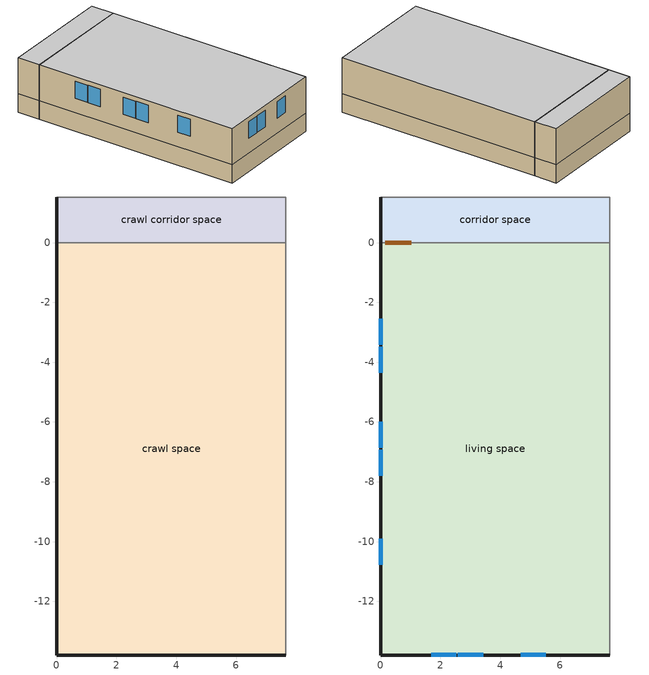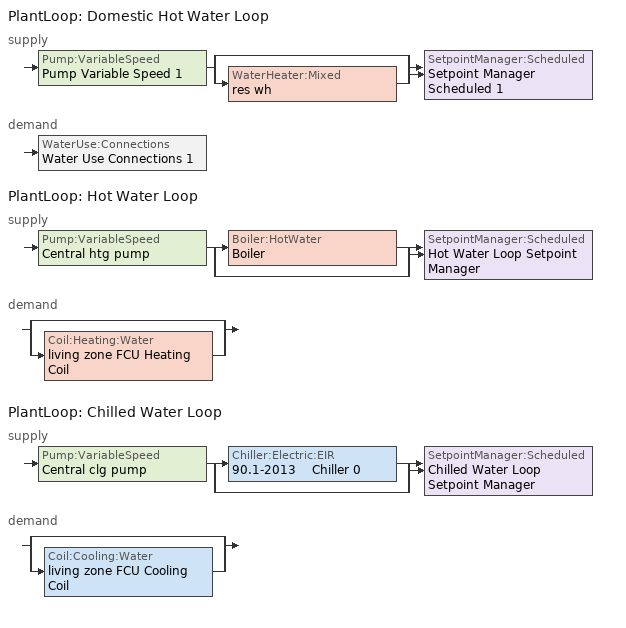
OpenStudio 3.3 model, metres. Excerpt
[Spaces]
crawl corridor space
 floor foundation (FloorFndGrndCS 1): 0,0 0,1.52 7.66,1.52 7.66,0 z-1.22
 wall foundation (WallFndGrndCS 1): 0,1.52 0,0 z-1.22:0
 wall adiabatic (WallFndGrndCS 1): 7.66,0 7.66,1.52 0,1.52 z-1.22:0
 wall to crawl space (WallIntUnfinUninsUnfin): 0,0 7.66,0 z-1.22:0
crawl space
 floor foundation (FloorFndGrndCS): 0,-13.8 0,0 7.66,0 7.66,-13.8 z-1.22
 wall foundation (WallFndGrndCS): 0,0 0,-13.8 7.66,-13.8 z-1.22:0
 wall adiabatic (WallFndGrndCS): 7.66,-13.8 7.66,0 z-1.22:0
living space
 floor to crawl space (FloorCSInsFin Reversed): 0,-13.8 0,0 7.66,0 7.66,-13.8 z0
 wall outside (WallExtInsFin): 0,0 0,-13.8 7.66,-13.8 z0:2.44
 wall adiabatic (WallIntFinUninsFin): 7.66,-13.8 7.66,0 0,0 z0:2.44
 window (WindowConstruction): 1.69,-13.8 2.52,-13.8 / 2.59,-13.8 3.42,-13.8 / 4.69,-13.8 5.53,-13.8 z1.02:2.13; 0,-2.55 0,-3.42 / 0,-3.48 0,-4.35 / 0,-6 0,-6.87 / 0,-6.93 0,-7.8 / 0,-9.91 0,-10.78 z0.97:2.13
 ceiling adiabatic (SurfaceTypeRoofAdiabatic 1): 7.66,-13.8 7.66,0 0,0 0,-13.8 z2.44
corridor space
 floor to crawl corridor space (FloorUnfinUninsUnfin): 0,0 0,1.52 7.66,1.52 7.66,0 z0
 wall outside (WallExtUninsUnfin): 0,1.52 0,0 z0:2.44
 wall adiabatic (WallIntUnfinUninsUnfin): 0,0 7.66,0 7.66,1.52 0,1.52 z0:2.44
 door inside (UninsDoor): 0.15,0 1.02,0 z0:2.13
 ceiling adiabatic (SurfaceTypeRoofAdiabatic 1): 7.66,0 7.66,1.52 0,1.52 0,0 z2.44
shading: 0,-9.91 0,-10.78 / 0,-6.93 0,-7.8 / 0,-6 0,-6.87 / 0,-2.55 0,-3.42 / 0,-3.48 0,-4.35 z0.97:2.13; 1.69,-13.8 2.52,-13.8 / 4.69,-13.8 5.53,-13.8 / 2.59,-13.8 3.42,-13.8 z1.02:2.13
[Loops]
PlantLoop 'Domestic Hot Water Loop'
 supply: Pump:VariableSpeed 'Pump Variable Speed 1' > split
  | bypass
  | WaterHeater:Mixed 'res wh'
  join > SetpointManager:Scheduled 'Setpoint Manager Scheduled 1'
 demand: WaterUse:Connections 'Water Use Connections 1'
PlantLoop 'Hot Water Loop'
 supply: Pump:VariableSpeed 'Central htg pump' > split
  | Boiler:HotWater 'Boiler'
  | bypass
  join > SetpointManager:Scheduled 'Hot Water Loop Setpoint Manager'
 demand: split
  | bypass
  | Coil:Heating:Water 'living zone FCU Heating Coil'
PlantLoop 'Chilled Water Loop'
 supply: Pump:VariableSpeed 'Central clg pump' > split
  | Chiller:Electric:EIR '90.1-2013    Chiller 0'
  | bypass
  join > SetpointManager:Scheduled 'Chilled Water Loop Setpoint Manager'
 demand: split
  | bypass
  | Coil:Cooling:Water 'living zone FCU Cooling Coil'
[Building]
Building 1: North Axis {deg}=180; Standards Number of Stories=3; Standards Number of Above Ground Stories=3; Standards Building Type=multifamily; Standards Number of Living Units=24
[Site]
Denver-Aurora-Buckley AFB: Latitude {deg}=39.72; Longitude {deg}=-104.75; Time Zone {hr}=-7; Elevation {m}=1726; Terrain=Suburbs
[ClimateZones]
Climate Zone Institution Name 1=Building America; Climate Zone Document Year 1=0; Climate Zone Value 1=Hot-Dry; Climate Zone Institution Name 2=ASHRAE; Climate Zone Document Name 2=ANSI/ASHRAE Standard 169; Climate Zone Document Year 2=2006; Climate Zone Institution Name 3=CEC; Climate Zone Document Name 3=California Climate Zone Descriptions; Climate Zone Document Year 3=1995
[Site:WaterMainsTemperature]
Calculation Method=Correlation; Annual Average Outdoor Air Temperature {C}=16.823; Maximum Difference In Monthly Average Outdoor Air Temperatures {deltaC}=7.03978
[Site:GroundTemperature:Deep]
16.823, 16.823, 16.823, 16.823, 16.823, 16.823, 16.823, 16.823, 16.823, 16.823, 16.823, 16.823
[SizingPeriod:DesignDay] Barometric Pressure {Pa}=101073; Wind Direction {deg}=0; Sky Clearness=0; Snow Indicator=No; Day of Month=21; Daylight Saving Time Indicator=No; Humidity Condition Type=Wetbulb; Dry-Bulb Temperature Range Modifier Type=DefaultMultipliers; Solar Model Indicator=ASHRAEClearSky
Name | Maximum Dry-Bulb Temperature {C} | Daily Dry-Bulb Temperature Range {deltaC} | Wind Speed {m/s} | Month | Day Type | Wetbulb or DewPoint at Maximum Dry-Bulb {C}
Ann Htg 99% Condns DB | 7.6 | 0 | 7.1 | 1 | WinterDesignDay | 7.6
Ann Clg 1% Condns DB=>MWB | 27.8 | 6.5 | 3.1 | 7 | SummerDesignDay | 17.9
[Material] Roughness=Rough
Name | Thickness {m} | Conductivity {W/m-K} | Density {kg/m3} | Specific Heat {J/kg-K} | Thermal Absorptance | Solar Absorptance | Visible Absorptance
Drywall 0.5 in. | 0.0127 | 0.160291 | 801 | 837.4 | 0.9 | 0.5 | 0.1
FloorFinStudAndAirFloor | 0.1397 | 0.557395 | 67.691 | 1210.98 | 0.9 | 0.5 | 0.9
Plywood 0.75 in. | 0.01905 | 0.115458 | 512.64 | 1214.23 | 0.82 | 0.3 | 0.3
Wood Floor | 0.015875 | 0.115458 | 544.68 | 1214.23
Floor Covering | 0.0127 | 0.0433444 | 54.468 | 1339.84 | 0.9 | 0.9
Stucco, Light | 0.0254 | 0.649125 | 1281.6 | 879.27 | 0.45 | 0.75 | 0.75
WallSheathing | 0.0127 | 0.115458 | 512.64 | 1214.23 | 0.82 | 0.3 | 0.3
WallStudAndCavity | 0.0889 | 0.343633 | 129.063 | 1212.76 | 0.45 | 0.75 | 0.45
WallStudAndCavity 1 | 0.0889 | 0.399262 | 83.0341 | 1211.67 | 0.45 | 0.75 | 0.45
WallStudAndCavity 2 | 0.0889 | 0.402102 | 83.0341 | 1211.67 | 0.45 | 0.75 | 0.45
WallStudAndCavity 3 | 0.0889 | 0.410576 | 83.0341 | 1211.67 | 0.45 | 0.75 | 0.45
WallStudAndCavity 4 | 0.0889 | 0.397942 | 83.0341 | 1211.67 | 0.82 | 0.3 | 0.3
res furniture material living space | 0.1524 | 0.115458 | 640.8 | 1214.23 | 0.9 | 0.6 | 0.1
Concrete 8.0 in. | 0.2032 | 1.803125 | 2242.8 | 837.4 | 0.9
Concrete 4.0 in. | 0.1016 | 1.803125 | 2242.8 | 837.4 | 0.9
FloorIns | 0.23495 | 2.59817 | 67.691 | 1210.98 | 0.82 | 0.3 | 0.3
FloorFinStudAndAirFloor 1 | 0.1397 | 0.606274 | 67.691 | 1210.98 | 0.82 | 0.3 | 0.3
DoorMaterial | 0.04445 | 0.0612267 | 512.64 | 1214.23 | 0.82 | 0.3 | 0.3
[Construction]
SurfaceTypeRoofAdiabatic 1: Drywall 0.5 in., FloorFinStudAndAirFloor, Plywood 0.75 in., Wood Floor, Floor Covering
WallExtInsFin: Stucco, Light, WallSheathing, WallStudAndCavity, Drywall 0.5 in.
WallExtUninsUnfin: Stucco, Light, WallSheathing, WallStudAndCavity 1
WallIntFinUninsFin: Stucco, Light, WallStudAndCavity 2, Drywall 0.5 in.
WallIntUnfinUninsUnfin: Stucco, Light, WallStudAndCavity 3
WallIntFinUninsFin 1: WallStudAndCavity 4, Drywall 0.5 in.
res furniture construction living space: res furniture material living space
WallFndGrndCS; WallFndGrndCS 1: Concrete 8.0 in.
FloorFndGrndCS; FloorFndGrndCS 1: Concrete 4.0 in.
FloorCSInsFin Reversed: Floor Covering, Wood Floor, Plywood 0.75 in., FloorIns
FloorUnfinUninsUnfin: FloorFinStudAndAirFloor 1, Plywood 0.75 in.
WindowConstruction: WindowMaterial
UninsDoor: DoorMaterial
[WindowMaterial:SimpleGlazingSystem]
WindowMaterial: U-Factor {W/m2-K}=4.31528; Solar Heat Gain Coefficient=0.67
[ThermalZone] Use Ideal Air Loads=No
Name | Thermostat
living zone | living zone temperature setpoint
corridor zone; crawl corridor zone; crawl zone
[Sizing:Zone] Zone Cooling Design Supply Air Temperature Input Method=SupplyAirTemperature; Zone Cooling Design Supply Air Temperature Difference {deltaC}=11.11; Zone Heating Design Supply Air Temperature Input Method=SupplyAirTemperature; Zone Heating Design Supply Air Temperature {C}=40; Zone Heating Design Supply Air Temperature Difference {deltaC}=11.11; Zone Cooling Design Supply Air Humidity Ratio {kg-H2O/kg-air}=0.0085; Zone Heating Design Supply Air Humidity Ratio {kg-H2O/kg-air}=0.008; Cooling Design Air Flow Method=DesignDay; Heating Design Air Flow Method=DesignDay; Account for Dedicated Outdoor Air System=No; Dedicated Outdoor Air System Control Strategy=NeutralSupplyAir; Dedicated Outdoor Air Low Setpoint Temperature for Design {C}=autosize; Dedicated Outdoor Air High Setpoint Temperature for Design {C}=autosize
Name | Zone Cooling Design Supply Air Temperature {C}
living zone | 12.7778
corridor zone; crawl corridor zone; crawl zone | 14
[Zone equipment]
living zone: living zone FCU
[Space]
Name | Space Type | Thermal Zone | Building Unit
living space | Space Type 1 | living zone | unit 1
corridor space | Space Type 2 | corridor zone
crawl corridor space | Space Type 3 | crawl corridor zone
crawl space | Space Type 3 | crawl zone
[SpaceType]
Name | Standards Space Type
Space Type 1 | living
Space Type 2 | corridor
Space Type 3 | crawlspace
[BuildingUnit]
unit 1: Building Unit Type=Residential
[External:File]
schedules.csv: File=schedules.csv
[People:Definition]
res occupants|living space: Number of People Calculation Method=People; Number of People {people}=2; Fraction Radiant=0.319734; Sensible Heat Fraction=0.573; Carbon Dioxide Generation Rate {m3/s-W}=0; Enable ASHRAE 55 Comfort Warnings=No; Mean Radiant Temperature Calculation Type=ZoneAveraged
[People]
res occupants|living space: People Definition=res occupants|living space; Space or SpaceType=living space; Number of People Schedule=occupants; Activity Level Schedule=res occupants activity schedule; Multiplier=1
[InternalMass:Definition] Design Level Calculation Method=SurfaceArea
Name | Construction | Surface Area {m2}
living space Partition | WallIntFinUninsFin 1 | 105.724
res furniture mass living space | res furniture construction living space | 42.2895
[InternalMass] Space or SpaceType=living space; Multiplier=1
Name | Internal Mass Definition
living space Partition | living space Partition
res furniture mass living space | res furniture mass living space
[Foundation:Kiva] Wall Height Above Grade {m}=0.2032; Wall Depth Below Slab {m}=0.2032
Foundation Kiva 1; Foundation Kiva 2
[Foundation:Kiva:Settings]
Soil Conductivity {W/m-K}=1.731; Soil Density {kg/m3}=1842.3; Soil Specific Heat {J/kg-K}=418.7; Ground Solar Absorptivity=0.9; Ground Thermal Absorptivity=0.9; Ground Surface Roughness {m}=0.03; Far-Field Width {m}=40; Deep-Ground Boundary Condition=ZeroFlux; Deep-Ground Depth {m}=40; Minimum Cell Dimension {m}=0.02; Maximum Cell Growth Coefficient=1.5; Simulation Timestep=Hourly
[SurfaceProperty:ExposedFoundationPerimeter] Exposed Perimeter Calculation Method=TotalExposedPerimeter
Name | Total Exposed Perimeter {m}
Surface 19 | 21.4589
Surface 13 | 1.524
[PlantLoop] Glycol Concentration=0; Load Distribution Scheme=Optimal
Name | Maximum Loop Flow Rate {m3/s} | Plant Loop Volume {m3} | Fluid Type | Minimum Loop Temperature {C} | Maximum Loop Temperature {C}
Domestic Hot Water Loop | 0.01 | 0.003
Hot Water Loop |  | Autocalculate | Water | 10
Chilled Water Loop |  | Autocalculate |  | 1 | 40
[Sizing:Plant] Sizing Option=NonCoincident; Zone Timesteps in Averaging Window=1; Coincident Sizing Factor Mode=None
Name | Loop Type | Design Loop Exit Temperature {C} | Loop Design Temperature Difference {deltaC}
Domestic Hot Water Loop | Heating | 51.6667 | 5.55556
Hot Water Loop | Heating | 82.2222 | 11.1111
Chilled Water Loop | Cooling | 6.66667 | 5.61111
[Pump:VariableSpeed] Pump Control Type=Intermittent; Skin Loss Radiative Fraction=0.5; Design Power Sizing Method=PowerPerFlowPerPressure; Design Electric Power per Unit Flow Rate {W/(m3/s)}=348701.1; Design Shaft Power per Unit Flow Rate per Unit Head {W-s/m3-Pa}=1.28205; Design Minimum Flow Rate Fraction=0
Name | Rated Flow Rate {m3/s} | Rated Pump Head {Pa} | Rated Power Consumption {W} | Motor Efficiency | Fraction of Motor Inefficiencies to Fluid Stream | Coefficient 1 of the Part Load Performance Curve | Coefficient 2 of the Part Load Performance Curve | Coefficient 3 of the Part Load Performance Curve | Coefficient 4 of the Part Load Performance Curve
Pump Variable Speed 1 | 0.01 | 1 | 0 | 1 | 0 | 0 | 1 | 0 | 0
Central htg pump |  | 179344 |  | 0.9
Central clg pump |  | 179344 |  | 0.9 | 0 | 0 | 1 | 0 | 0
[SetpointManager:Scheduled] Control Variable=Temperature
Name | Schedule
Setpoint Manager Scheduled 1 | dhw temp
Hot Water Loop Setpoint Manager | Hot Water Loop Temp - 180F
Chilled Water Loop Setpoint Manager | Chilled Water Loop Temp - 44F
[WaterHeater:Mixed]
res wh: Tank Volume {m3}=0.143846; Setpoint Temperature Schedule=WH Setpoint Temp; Deadband Temperature Difference {deltaC}=2; Maximum Temperature Limit {C}=99; Heater Control Type=Cycle; Heater Maximum Capacity {W}=9964.42; Heater Minimum Capacity {W}=0; Heater Fuel Type=NaturalGas; Heater Thermal Efficiency=0.78894; Off Cycle Parasitic Fuel Consumption Rate {W}=1; Off Cycle Parasitic Fuel Type=Electricity; Off Cycle Parasitic Heat Fraction to Tank=0; On Cycle Parasitic Fuel Consumption Rate {W}=165; On Cycle Parasitic Fuel Type=Electricity; On Cycle Parasitic Heat Fraction to Tank=0; Ambient Temperature Indicator=ThermalZone; Ambient Temperature Thermal Zone=living zone; Off Cycle Loss Coefficient to Ambient Temperature {W/K}=2.3753; Off Cycle Loss Fraction to Thermal Zone=0.91; On Cycle Loss Coefficient to Ambient Temperature {W/K}=2.3753; On Cycle Loss Fraction to Thermal Zone=1; Use Side Effectiveness=1; Source Side Effectiveness=1; Use Side Design Flow Rate {m3/s}=autosize; Source Side Design Flow Rate {m3/s}=autosize; Indirect Water Heating Recovery Time {hr}=1.5; Source Side Flow Control Mode=IndirectHeatPrimarySetpoint
[WaterHeater:Sizing]
res wh: Design Mode=PeakDraw; Time Storage Can Meet Peak Draw {hr}=0.538503; Time for Tank Recovery {hr}=0; Nominal Tank Volume for Autosizing Plant Connections {m3}=1
[WaterUse:Connections]
Water Use Connections 1: Drain Water Heat Exchanger Type=None; Drain Water Heat Exchanger Destination=Plant; Water Use Equipment Name 1=res shower; Water Use Equipment Name 2=res sink; Water Use Equipment Name 3=res bath; Water Use Equipment Name 4=res shower dist; Water Use Equipment Name 5=res sink dist; Water Use Equipment Name 6=res bath dist; Water Use Equipment Name 7=res cw
[WaterUse:Equipment:Definition]
Name | Peak Flow Rate {m3/s} | Target Temperature Schedule
res shower | 6.93869e-05 | fixtures temperature schedule
res sink | 4.12467e-05 | fixtures temperature schedule
res bath | 0.000166706 | fixtures temperature schedule
res shower dist; res sink dist; res bath dist | 0 | fixtures temperature schedule
res cw | 2.64937e-05 | res cw temperature schedule
[WaterUse:Equipment] Space=living space
Name | Water Use Equipment Definition | Flow Rate Fraction Schedule
res shower | res shower | showers
res sink | res sink | sinks
res bath | res bath | baths
res shower dist | res shower dist | showers
res sink dist | res sink dist | sinks
res bath dist | res bath dist | baths
res cw | res cw | clothes_washer
[OtherEquipment:Definition] Design Level Calculation Method=EquipmentLevel
Name | Design Level {W} | Fraction Latent | Fraction Radiant | Fraction Lost
res shower | 1995.15 | 0.487079 | 0 | 0
res sink | 414.081 | 0.311852 | 0 | 0
res bath | 2458.02 | 0 | 0 | 0
res hot water distribution | 1958.81 | 0 | 0 | 0
res cd gas | 4150.95 | 0.05 | 0.06 | 0.85
res range gas | 1889.88 | 0.2 | 0.18 | 0.5
[OtherEquipment] Space or SpaceType=living space
Name | Other Equipment Definition | Schedule | Fuel Type
res shower | res shower | showers
res sink | res sink | sinks
res bath | res bath | baths
res hot water distribution | res hot water distribution | showers
res cd gas | res cd gas | clothes_dryer | NaturalGas
res range gas | res range gas | cooking_range | NaturalGas
[EnergyManagementSystem:Sensor]
Name | Output Variable or Output Meter Index Key | Output Variable or Output Meter
res_shower_vol | res shower | Water Use Equipment Hot Water Volume
res_shower_tout | res wh | Water Heater Use Side Outlet Temperature
res_shower_mixsp | fixtures temperature schedule | Schedule Value
Central_htg_pump_s | Central htg pump | Pump Electricity Energy
Central_clg_pump_s | Central clg pump | Pump Electricity Energy
res_nv_pb_s |  | Site Outdoor Air Barometric Pressure
res_af_vw_s |  | Site Wind Speed
res_nv_wt_s |  | Site Outdoor Air Humidity Ratio
res_af_1_tin_s | living zone | Zone Mean Air Temperature
res_af_1_tt_s | living zone | Zone Outdoor Air Drybulb Temperature
res_nv_1_nva_s | res nv_1 avail schedule | Schedule Value
res_nv_1_sp_s | res nv_1 temp schedule | Schedule Value
res_infil_1_range_sch_s | res mv_1 range exhaust schedule | Schedule Value
res_infil_1_bath_sch_s | res mv_1 bath exhaust schedule | Schedule Value
res_infil_1_dryer_sch_s | clothes_dryer_exhaust | Schedule Value
res_infil_1_wh_sch_s | Always On Discrete | Schedule Value
[EnergyManagementSystem:Program]
res_shower_sag: If res_shower_vol > 0; Set ShowerTime=SystemTimeStep; Else; Set ShowerTime=0; EndIf; If (res_shower_vol > 0) && (res_shower_mixsp > res_shower_tout); Set ShowerSag=SystemTimeStep; Set ShowerE=res_shower_vol*4141170*(res_shower_mixsp-res_shower_tout); Else; Set ShowerSag=0; Set ShowerE=0; EndIf
Central_pumps_htg_program: Set central_pumps_h = Central_htg_pump_s
Central_pumps_clg_program: Set central_pumps_c = Central_clg_pump_s
res_nv_1_program: Set Tdiff = res_af_1_tin_s-res_af_1_tt_s; Set dT = (@Abs Tdiff); Set pt = (@RhFnTdbWPb res_af_1_tt_s res_nv_wt_s res_nv_pb_s); Set NVA = 3108.1306577666833; Set Cs = 8.963020389461627e-05; Set Cw = 6.158219665777789e-05; Set MNV = 1.432203174297596; Set MHR = 0.0115; Set MRH = 0.7; Set temp1 = (res_nv_1_nva_s*NVA); Set SGNV = temp1*((((Cs*dT)+(Cw*(res_af_vw_s^2)))^0.5)/1000); If (res_nv_wt_s<MHR) && (pt<MRH) && (res_af_1_tin_s>res_nv_1_sp_s); Set temp2 = (res_af_1_tin_s-res_nv_1_sp_s); Set NVadj1 = temp2/(res_af_1_tin_s-res_af_1_tt_s); Set NVadj2 = (@Min NVadj1 1); Set NVadj3 = (@Max NVadj2 0); Set NVadj = SGNV*NVadj3; Set res_nv_1_flow_act = (@Min NVadj MNV); Else; Set res_nv_1_flow_act = 0; EndIf
res_infil_1_program: Set p_m = 0.14; Set p_s = 0.22; Set s_m = 270; Set s_s = 370; Set z_m = 9.99744; Set z_s = 2.4384; Set f_t = (((s_m/z_m)^p_m)*((z_s/s_s)^p_s)); Set Tdiff = res_af_1_tin_s-res_af_1_tt_s; Set dT = @Abs Tdiff; Set c = 0.1239; Set Cs = 0.091; Set Cw = 0.1265; Set n = 0.65; Set sft = (f_t*0.7000000000000001); Set temp1 = ((c*Cw)*((sft*res_af_vw_s)^(2*n)))^2; Set Qn = (((c*Cs*(dT^n))^2)+temp1)^0.5; Set Tdiff = res_af_1_tin_s-res_af_1_tt_s; Set QWHV = res_infil_1_wh_sch_s*0.0; Set Qrange = res_infil_1_range_sch_s*0.0472; Set Qdryer = res_infil_1_dryer_sch_s*0.0472; Set Qbath = res_infil_1_bath_sch_s*0.0472; Set QductsOut = 0; Set QductsIn = 0; Set Qout = Qrange+Qbath+Qdryer+QductsOut; Set Qin = QWHV+QductsIn; Set faneff_wh = 1; Set res_infil_1_house_fan_act = (QWHV*300)/faneff_wh*0; Set faneff_sp = 0.4719474432000001; Set res_infil_1_range_fan_act = (Qrange*300)/faneff_sp; Set res_infil_1_bath_fan_act = (Qbath*300)/faneff_sp; Set Qfan = (@Max Qout Qin); If Qfan > 0; Set Qavg = ((Qout + Qin) / 2.0); If ((@Abs (Qout - Qavg)) / Qavg) <= 0.1; Set phi = 1; Else; Set phi = (Qn / (Qn + Qfan)); EndIf; Set Qinf_adj = phi * Qn; Else; Set Qinf_adj = Qn; EndIf; Set res_infil_1_flow_act = Qfan + Qinf_adj
[EnergyManagementSystem:ProgramCallingManager]
res shower sag: EndOfSystemTimestepAfterHVACReporting; res_shower_sag
Central pump htg program calling manager: EndOfSystemTimestepBeforeHVACReporting; Central_pumps_htg_program
Central pump clg program calling manager: EndOfSystemTimestepBeforeHVACReporting; Central_pumps_clg_program
res af_1 program calling manager: BeginTimestepBeforePredictor; res_infil_1_program; res_nv_1_program
[EnergyManagementSystem:OutputVariable] Type of Data in Variable=Summed; Update Frequency=SystemTimestep
Name | EMS Variable | EMS Program or Subroutine | Units
Unmet Shower Energy|unit 1 | ShowerE | res_shower_sag | J
Unmet Shower Time|unit 1 | ShowerSag | res_shower_sag | hr
Shower Draw Time|unit 1 | ShowerTime | res_shower_sag | hr
Central htg pump:Pumps:Electricity | central_pumps_h | Central_pumps_htg_program | J
Central clg pump:Pumps:Electricity | central_pumps_c | Central_pumps_clg_program | J
[Boiler:HotWater]
Boiler: Fuel Type=NaturalGas; Nominal Thermal Efficiency=0.78; Efficiency Curve Temperature Evaluation Variable=LeavingBoiler; Minimum Part Load Ratio=0; Maximum Part Load Ratio=1.2; Optimum Part Load Ratio=1; Water Outlet Upper Temperature Limit {C}=95; Boiler Flow Mode=LeavingSetpointModulated; Parasitic Electric Load {W}=0; Sizing Factor=1
[Chiller:Electric:EIR]
90.1-2013    Chiller 0: Reference Capacity {W}=Autosize; Reference COP {W/W}=5.5; Reference Leaving Chilled Water Temperature {C}=6.66667; Reference Entering Condenser Fluid Temperature {C}=35; Reference Chilled Water Flow Rate {m3/s}=Autosize; Cooling Capacity Function of Temperature Curve=Curve Biquadratic 1; Electric Input to Cooling Output Ratio Function of Temperature Curve=Curve Biquadratic 2; Electric Input to Cooling Output Ratio Function of Part Load Ratio Curve=Curve Quadratic 1; Minimum Part Load Ratio=0.15; Maximum Part Load Ratio=1; Optimum Part Load Ratio=1; Minimum Unloading Ratio=0.25; Condenser Type=AirCooled; Leaving Chilled Water Lower Temperature Limit {C}=2.22222; Chiller Flow Mode=ConstantFlow; Design Heat Recovery Water Flow Rate {m3/s}=Autosize; Sizing Factor=1; Basin Heater Capacity {W/K}=0; Basin Heater Setpoint Temperature {C}=10; Condenser Heat Recovery Relative Capacity Fraction=1
[Coil:Cooling:Water]
living zone FCU Cooling Coil: Availability Schedule=Always On Discrete; Design Inlet Water Temperature {C}=Autosize; Heat Exchanger Configuration=CrossFlow
[Controller:WaterCoil] Minimum Actuated Flow {m3/s}=0
Name | Water Coil | Action | Controller Convergence Tolerance {deltaC}
living zone FCU Cooling Coil Controller | living zone FCU Cooling Coil | Reverse
living zone FCU Heating Coil Controller | living zone FCU Heating Coil | Normal | 0.1
[Coil:Heating:Water]
living zone FCU Heating Coil: Availability Schedule=Always On Discrete; Rated Inlet Water Temperature {C}=82.2222; Rated Inlet Air Temperature {C}=16.6; Rated Outlet Water Temperature {C}=71.1111; Rated Outlet Air Temperature {C}=40
[Fan:OnOff]
living zone Fan Coil fan: Availability Schedule=Always On Discrete; Fan Total Efficiency=0.16; Pressure Rise {Pa}=270.899; Maximum Flow Rate {m3/s}=autosize; Motor Efficiency=0.29; Motor In Airstream Fraction=1; Fan Power Ratio Function of Speed Ratio Curve=Fan On Off Power Curve; Fan Efficiency Ratio Function of Speed Ratio Curve=Fan On Off Efficiency Curve
[ZoneHVAC:FourPipeFanCoil]
living zone FCU: Availability Schedule=Always On Discrete; Capacity Control Method=CyclingFan; Maximum Supply Air Flow Rate {m3/s}=autosize; Maximum Outdoor Air Flow Rate {m3/s}=0; Supply Air Fan=living zone Fan Coil fan; Cooling Coil=living zone FCU Cooling Coil; Maximum Cold Water Flow Rate {m3/s}=autosize; Heating Coil=living zone FCU Heating Coil; Maximum Hot Water Flow Rate {m3/s}=autosize; Minimum Supply Air Temperature in Cooling Mode {C}=autosize; Maximum Supply Air Temperature in Heating Mode {C}=autosize
[ThermostatSetpoint:DualSetpoint]
living zone temperature setpoint: Heating Setpoint Temperature Schedule=res heating setpoint; Cooling Setpoint Temperature Schedule=res cooling setpoint
[ElectricEquipment:Definition] Design Level Calculation Method=EquipmentLevel
Name | Design Level {W} | Fraction Latent | Fraction Radiant | Fraction Lost
res ceil fan | 21.3575 | 0 | 0.558 | 0
res cw | 351.026 | 0 | 0.48 | 0.2
res cd electric | 312.437 | 0 | 0.6 | 0
res range electric | 181.674 | 0.3 | 0.24 | 0.3
res misc plug loads|living space | 643.534 | 0.021 | 0.558 | 0.049
res infil_1 house fan; res infil_1 range fan; res infil_1 bath fan | 0 | 0 | 0 | 1
[ElectricEquipment] Space or SpaceType=living space
Name | Electric Equipment Definition | Schedule
res ceil fan | res ceil fan | ceiling_fan
res cw | res cw | clothes_washer_power
res cd electric | res cd electric | clothes_dryer
res range electric | res range electric | cooking_range
res misc plug loads|living space | res misc plug loads|living space | plug_loads
res infil_1 house fan | res infil_1 house fan | Always On Discrete
res infil_1 range fan | res infil_1 range fan | Always On Discrete
res infil_1 bath fan | res infil_1 bath fan | Always On Discrete
[Lights:Definition]
res lighting interior living space: Design Level Calculation Method=LightingLevel; Lighting Level {W}=222.281; Fraction Radiant=0.6; Fraction Visible=0.2; Return Air Fraction=0
[Lights]
res lighting interior living space: Lights Definition=res lighting interior living space; Space or SpaceType=living space; Schedule=lighting_interior; Fraction Replaceable=1
[Exterior:Lights:Definition]
res lighting exterior: Design Level {W}=9.59114
[Exterior:Lights]
res lighting exterior: Exterior Lights Definition=res lighting exterior; Schedule=lighting_exterior
[SpaceInfiltration:DesignFlowRate] Schedule=Always On Discrete
Name | Space or SpaceType | Design Flow Rate Calculation Method | Air Changes per Hour {1/hr} | Constant Term Coefficient | Temperature Term Coefficient | Velocity Term Coefficient | Velocity Squared Term Coefficient | Design Flow Rate {m3/s}
res infil|crawl space | crawl space | AirChanges/Hour | 2 | 1 | 0 | 0 | 0
res infil|crawl corridor space | crawl corridor space | AirChanges/Hour | 2 | 1 | 0 | 0 | 0
res nv_1 flow; res infil_1 flow | living space | Flow/Space |  |  |  |  |  | 0
[EnergyManagementSystem:Actuator]
Name | Actuated Component | Actuated Component Type | Actuated Component Control Type
res_nv_1_flow_act | res nv_1 flow | Zone Infiltration | Air Exchange Flow Rate
res_infil_1_house_fan_act | res infil_1 house fan | ElectricEquipment | Electricity Rate
res_infil_1_range_fan_act | res infil_1 range fan | ElectricEquipment | Electricity Rate
res_infil_1_bath_fan_act | res infil_1 bath fan | ElectricEquipment | Electricity Rate
res_infil_1_flow_act | res infil_1 flow | Zone Infiltration | Air Exchange Flow Rate
[Schedule:File] External File=schedules.csv; Rows to Skip at Top=1; Number of Hours of Data=8760; Minutes per Item=15
Name | Column Number
occupants | 1
showers | 14
sinks | 15
baths | 13
ceiling_fan | 16
clothes_washer | 9
clothes_washer_power | 10
clothes_dryer | 11
cooking_range | 6
lighting_interior | 2
lighting_exterior | 3
plug_loads | 17
clothes_dryer_exhaust | 12
[Schedule:Constant]
Name | Value
res occupants activity schedule | 112.539
dhw temp; WH Setpoint Temp | 51.6667
fixtures temperature schedule | 43.3333
Always On Discrete | 1
res cw temperature schedule | 52.666
[Schedule:Ruleset]
Name | Default Day Schedule | Summer Design Day Schedule | Winter Design Day Schedule
Hot Water Loop Temp - 180F | Hot Water Loop Temp - 180F Default
Chilled Water Loop Temp - 44F | Chilled Water Loop Temp - 44F Default
res heating setpoint | Schedule Day 6 | res heating setpoint summer design | res heating setpoint winter design
res cooling setpoint | Schedule Day 7 | res cooling setpoint summer design | res cooling setpoint winter design
res nv_1 temp schedule | Schedule Day 8
res nv_1 avail schedule | Schedule Day 9
res mv_1 range exhaust schedule | Schedule Day 12 | res mv_1 range exhaust schedule summer design | res mv_1 range exhaust schedule winter design
res mv_1 bath exhaust schedule | Schedule Day 13 | res mv_1 bath exhaust schedule summer design | res mv_1 bath exhaust schedule winter design
[Schedule:Day]
Hot Water Loop Temp - 180F Default: 24, 0, 82.2222
Chilled Water Loop Temp - 44F Default: 24, 0, 6.66667
Schedule Day 6; Schedule Day 7; Schedule Day 8; Schedule Day 9; Schedule Day 12; res mv_1 range exhaust schedule winter design; Schedule Day 13; res mv_1 bath exhaust schedule winter design: 24, 0, 0
res heating setpoint weekday1; res heating setpoint weekday2; res heating setpoint weekday3; res heating setpoint weekday4; res heating setpoint weekday5; res heating setpoint weekday6; res heating setpoint weekday7; res heating setpoint weekday8; res heating setpoint weekday9; res heating setpoint weekday10; res heating setpoint weekday11; res heating setpoint weekday12; res cooling setpoint weekday1; res cooling setpoint weekday2; res cooling setpoint weekday3; res cooling setpoint weekday4; res cooling setpoint weekday5; res cooling setpoint weekday11; res cooling setpoint weekday12: 2, 0, 22.5, 11, 0, 23.0556, 13, 0, 22.5, 21, 0, 22.2222, 24, 0, 22.5
res heating setpoint weekend1; res heating setpoint weekend2; res heating setpoint weekend3; res heating setpoint weekend4; res heating setpoint weekend5; res heating setpoint weekend6; res heating setpoint weekend7; res heating setpoint weekend8; res heating setpoint weekend9; res heating setpoint weekend10; res heating setpoint weekend11; res heating setpoint weekend12; res cooling setpoint weekend1; res cooling setpoint weekend2; res cooling setpoint weekend3; res cooling setpoint weekend4; res cooling setpoint weekend5; res cooling setpoint weekend11; res cooling setpoint weekend12: 2, 0, 22.5, 11, 0, 23.0556, 24, 0, 22.5
res heating setpoint winter design; res cooling setpoint winter design: 24, 0, 21.1111
res heating setpoint summer design; res cooling setpoint summer design: 24, 0, 23.8889
res cooling setpoint weekday6; res cooling setpoint weekday7; res cooling setpoint weekday8; res cooling setpoint weekday9; res cooling setpoint weekday10: 1, 0, 22.5, 2, 0, 22.5, 3, 0, 23.0556, 4, 0, 23.0556, 5, 0, 23.0556, 6, 0, 23.0556, 7, 0, 23.0556, 8, 0, 23.0556, 9, 0, 23.0556, 10, 0, 23.0556, 11, 0, 23.0556, 12, 0, 22.5, 13, 0, 22.5, 14, 0, 22.2222, 15, 0, 22.2222, 16, 0, 22.2222, 17, 0, 22.2222, 18, 0, 22.2222, 19, 0, 22.2222, 20, 0, 22.2222, 21, 0, 22.2222, 22, 0, 22.5, 23, 0, 22.5, 24, 0, 22.5
res cooling setpoint weekend6; res cooling setpoint weekend7; res cooling setpoint weekend8; res cooling setpoint weekend9; res cooling setpoint weekend10: 1, 0, 22.5, 2, 0, 22.5, 3, 0, 23.0556, 4, 0, 23.0556, 5, 0, 23.0556, 6, 0, 23.0556, 7, 0, 23.0556, 8, 0, 23.0556, 9, 0, 23.0556, 10, 0, 23.0556, 11, 0, 23.0556, 12, 0, 22.5, 13, 0, 22.5, 14, 0, 22.5, 15, 0, 22.5, 16, 0, 22.5, 17, 0, 22.5, 18, 0, 22.5, 19, 0, 22.5, 20, 0, 22.5, 21, 0, 22.5, 22, 0, 22.5, 23, 0, 22.5, 24, 0, 22.5
res nv_1 temp schedule weekday1; res nv_1 temp schedule weekday2; res nv_1 temp schedule weekday3; res nv_1 temp schedule weekday4; res nv_1 temp schedule weekday11; res nv_1 temp schedule weekday12: 2, 0, 21.9444, 11, 0, 22.5, 13, 0, 21.9444, 21, 0, 21.6667, 24, 0, 21.9444
res nv_1 temp schedule weekend1; res nv_1 temp schedule weekend2; res nv_1 temp schedule weekend3; res nv_1 temp schedule weekend4; res nv_1 temp schedule weekend11; res nv_1 temp schedule weekend12: 2, 0, 21.9444, 11, 0, 22.5, 24, 0, 21.9444
res nv_1 temp schedule allday5; res nv_1 temp schedule allday6; res nv_1 temp schedule allday10: 24, 0, 23.6111
res nv_1 temp schedule weekday7; res nv_1 temp schedule weekday8; res nv_1 temp schedule weekday9: 2, 0, 23.0556, 11, 0, 23.6111, 13, 0, 23.0556, 21, 0, 22.7778, 24, 0, 23.0556
res nv_1 temp schedule weekend7; res nv_1 temp schedule weekend8; res nv_1 temp schedule weekend9: 2, 0, 23.0556, 11, 0, 23.6111, 24, 0, 23.0556
res nv_1 availability schedule allday1 on; res nv_1 availability schedule allday1 on 1; res nv_1 availability schedule allday1 on 2; res nv_1 availability schedule allday1 on 3; res nv_1 availability schedule allday1 on 4; res nv_1 availability schedule allday1 on 5; res nv_1 availability schedule allday1 on 6; res nv_1 availability schedule allday1 on 7; res nv_1 availability schedule allday1 on 8; res nv_1 availability schedule allday1 on 9; res nv_1 availability schedule allday1 on 10; res nv_1 availability schedule allday1 on 11: 1, 0, 1, 2, 0, 1, 3, 0, 1, 4, 0, 1, 5, 0, 1, 6, 0, 1, 7, 0, 1, 8, 0, 1, 9, 0, 1, 10, 0, 1, 11, 0, 1, 12, 0, 1, 13, 0, 1, 14, 0, 1, 15, 0, 1, 16, 0, 1, 17, 0, 1, 18, 0, 1, 19, 0, 1, 20, 0, 1, 21, 0, 1, 22, 0, 1, 23, 0, 1, 24, 0, 1
res mv_1 range exhaust schedule allday1; res mv_1 range exhaust schedule allday2; res mv_1 range exhaust schedule allday3; res mv_1 range exhaust schedule allday4; res mv_1 range exhaust schedule allday5; res mv_1 range exhaust schedule allday6; res mv_1 range exhaust schedule allday7; res mv_1 range exhaust schedule allday8; res mv_1 range exhaust schedule allday9; res mv_1 range exhaust schedule allday10; res mv_1 range exhaust schedule allday11; res mv_1 range exhaust schedule allday12: 20, 0, 0, 21, 0, 1, 24, 0, 0
res mv_1 range exhaust schedule summer design; res mv_1 bath exhaust schedule summer design: 24, 0, 1
res mv_1 bath exhaust schedule allday1; res mv_1 bath exhaust schedule allday2; res mv_1 bath exhaust schedule allday3; res mv_1 bath exhaust schedule allday4; res mv_1 bath exhaust schedule allday5; res mv_1 bath exhaust schedule allday6; res mv_1 bath exhaust schedule allday7; res mv_1 bath exhaust schedule allday8; res mv_1 bath exhaust schedule allday9; res mv_1 bath exhaust schedule allday10; res mv_1 bath exhaust schedule allday11; res mv_1 bath exhaust schedule allday12: 3, 0, 0, 4, 0, 1, 24, 0, 0
[Schedule:Rule] Date Specification Type=DateRange; Start Day=1
Name | Schedule Ruleset | Rule Order | Day Schedule | Apply Monday | Apply Tuesday | Apply Wednesday | Apply Thursday | Apply Friday | Start Month | End Month | End Day | Apply Sunday | Apply Saturday
res heating setpoint weekday rule1 | res heating setpoint | 23 | res heating setpoint weekday1 | Yes | Yes | Yes | Yes | Yes | 1 | 1 | 31
res heating setpoint weekend rule1 | res heating setpoint | 22 | res heating setpoint weekend1 |  |  |  |  |  | 1 | 1 | 31 | Yes | Yes
res heating setpoint weekday rule2 | res heating setpoint | 21 | res heating setpoint weekday2 | Yes | Yes | Yes | Yes | Yes | 2 | 2 | 28
res heating setpoint weekend rule2 | res heating setpoint | 20 | res heating setpoint weekend2 |  |  |  |  |  | 2 | 2 | 28 | Yes | Yes
res heating setpoint weekday rule3 | res heating setpoint | 19 | res heating setpoint weekday3 | Yes | Yes | Yes | Yes | Yes | 3 | 3 | 31
res heating setpoint weekend rule3 | res heating setpoint | 18 | res heating setpoint weekend3 |  |  |  |  |  | 3 | 3 | 31 | Yes | Yes
res heating setpoint weekday rule4 | res heating setpoint | 17 | res heating setpoint weekday4 | Yes | Yes | Yes | Yes | Yes | 4 | 4 | 30
res heating setpoint weekend rule4 | res heating setpoint | 16 | res heating setpoint weekend4 |  |  |  |  |  | 4 | 4 | 30 | Yes | Yes
res heating setpoint weekday rule5 | res heating setpoint | 15 | res heating setpoint weekday5 | Yes | Yes | Yes | Yes | Yes | 5 | 5 | 31
res heating setpoint weekend rule5 | res heating setpoint | 14 | res heating setpoint weekend5 |  |  |  |  |  | 5 | 5 | 31 | Yes | Yes
res heating setpoint weekday rule6 | res heating setpoint | 13 | res heating setpoint weekday6 | Yes | Yes | Yes | Yes | Yes | 6 | 6 | 30
res heating setpoint weekend rule6 | res heating setpoint | 12 | res heating setpoint weekend6 |  |  |  |  |  | 6 | 6 | 30 | Yes | Yes
res heating setpoint weekday rule7 | res heating setpoint | 11 | res heating setpoint weekday7 | Yes | Yes | Yes | Yes | Yes | 7 | 7 | 31
res heating setpoint weekend rule7 | res heating setpoint | 10 | res heating setpoint weekend7 |  |  |  |  |  | 7 | 7 | 31 | Yes | Yes
res heating setpoint weekday rule8 | res heating setpoint | 9 | res heating setpoint weekday8 | Yes | Yes | Yes | Yes | Yes | 8 | 8 | 31
res heating setpoint weekend rule8 | res heating setpoint | 8 | res heating setpoint weekend8 |  |  |  |  |  | 8 | 8 | 31 | Yes | Yes
res heating setpoint weekday rule9 | res heating setpoint | 7 | res heating setpoint weekday9 | Yes | Yes | Yes | Yes | Yes | 9 | 9 | 30
res heating setpoint weekend rule9 | res heating setpoint | 6 | res heating setpoint weekend9 |  |  |  |  |  | 9 | 9 | 30 | Yes | Yes
res heating setpoint weekday rule10 | res heating setpoint | 5 | res heating setpoint weekday10 | Yes | Yes | Yes | Yes | Yes | 10 | 10 | 31
res heating setpoint weekend rule10 | res heating setpoint | 4 | res heating setpoint weekend10 |  |  |  |  |  | 10 | 10 | 31 | Yes | Yes
res heating setpoint weekday rule11 | res heating setpoint | 3 | res heating setpoint weekday11 | Yes | Yes | Yes | Yes | Yes | 11 | 11 | 30
res heating setpoint weekend rule11 | res heating setpoint | 2 | res heating setpoint weekend11 |  |  |  |  |  | 11 | 11 | 30 | Yes | Yes
res heating setpoint weekday rule12 | res heating setpoint | 1 | res heating setpoint weekday12 | Yes | Yes | Yes | Yes | Yes | 12 | 12 | 31
res heating setpoint weekend rule12 | res heating setpoint | 0 | res heating setpoint weekend12 |  |  |  |  |  | 12 | 12 | 31 | Yes | Yes
res cooling setpoint weekday rule1 | res cooling setpoint | 23 | res cooling setpoint weekday1 | Yes | Yes | Yes | Yes | Yes | 1 | 1 | 31
res cooling setpoint weekend rule1 | res cooling setpoint | 22 | res cooling setpoint weekend1 |  |  |  |  |  | 1 | 1 | 31 | Yes | Yes
res cooling setpoint weekday rule2 | res cooling setpoint | 21 | res cooling setpoint weekday2 | Yes | Yes | Yes | Yes | Yes | 2 | 2 | 28
res cooling setpoint weekend rule2 | res cooling setpoint | 20 | res cooling setpoint weekend2 |  |  |  |  |  | 2 | 2 | 28 | Yes | Yes
res cooling setpoint weekday rule3 | res cooling setpoint | 19 | res cooling setpoint weekday3 | Yes | Yes | Yes | Yes | Yes | 3 | 3 | 31
res cooling setpoint weekend rule3 | res cooling setpoint | 18 | res cooling setpoint weekend3 |  |  |  |  |  | 3 | 3 | 31 | Yes | Yes
res cooling setpoint weekday rule4 | res cooling setpoint | 17 | res cooling setpoint weekday4 | Yes | Yes | Yes | Yes | Yes | 4 | 4 | 30
res cooling setpoint weekend rule4 | res cooling setpoint | 16 | res cooling setpoint weekend4 |  |  |  |  |  | 4 | 4 | 30 | Yes | Yes
res cooling setpoint weekday rule5 | res cooling setpoint | 15 | res cooling setpoint weekday5 | Yes | Yes | Yes | Yes | Yes | 5 | 5 | 31
res cooling setpoint weekend rule5 | res cooling setpoint | 14 | res cooling setpoint weekend5 |  |  |  |  |  | 5 | 5 | 31 | Yes | Yes
res cooling setpoint weekday rule6 | res cooling setpoint | 13 | res cooling setpoint weekday6 | Yes | Yes | Yes | Yes | Yes | 6 | 6 | 30
res cooling setpoint weekend rule6 | res cooling setpoint | 12 | res cooling setpoint weekend6 |  |  |  |  |  | 6 | 6 | 30 | Yes | Yes
res cooling setpoint weekday rule7 | res cooling setpoint | 11 | res cooling setpoint weekday7 | Yes | Yes | Yes | Yes | Yes | 7 | 7 | 31
res cooling setpoint weekend rule7 | res cooling setpoint | 10 | res cooling setpoint weekend7 |  |  |  |  |  | 7 | 7 | 31 | Yes | Yes
res cooling setpoint weekday rule8 | res cooling setpoint | 9 | res cooling setpoint weekday8 | Yes | Yes | Yes | Yes | Yes | 8 | 8 | 31
res cooling setpoint weekend rule8 | res cooling setpoint | 8 | res cooling setpoint weekend8 |  |  |  |  |  | 8 | 8 | 31 | Yes | Yes
res cooling setpoint weekday rule9 | res cooling setpoint | 7 | res cooling setpoint weekday9 | Yes | Yes | Yes | Yes | Yes | 9 | 9 | 30
res cooling setpoint weekend rule9 | res cooling setpoint | 6 | res cooling setpoint weekend9 |  |  |  |  |  | 9 | 9 | 30 | Yes | Yes
res cooling setpoint weekday rule10 | res cooling setpoint | 5 | res cooling setpoint weekday10 | Yes | Yes | Yes | Yes | Yes | 10 | 10 | 31
res cooling setpoint weekend rule10 | res cooling setpoint | 4 | res cooling setpoint weekend10 |  |  |  |  |  | 10 | 10 | 31 | Yes | Yes
res cooling setpoint weekday rule11 | res cooling setpoint | 3 | res cooling setpoint weekday11 | Yes | Yes | Yes | Yes | Yes | 11 | 11 | 30
res cooling setpoint weekend rule11 | res cooling setpoint | 2 | res cooling setpoint weekend11 |  |  |  |  |  | 11 | 11 | 30 | Yes | Yes
res cooling setpoint weekday rule12 | res cooling setpoint | 1 | res cooling setpoint weekday12 | Yes | Yes | Yes | Yes | Yes | 12 | 12 | 31
res cooling setpoint weekend rule12 | res cooling setpoint | 0 | res cooling setpoint weekend12 |  |  |  |  |  | 12 | 12 | 31 | Yes | Yes
res nv_1 temp schedule weekday rule1 | res nv_1 temp schedule | 20 | res nv_1 temp schedule weekday1 | Yes | Yes | Yes | Yes | Yes | 1 | 1 | 31
res nv_1 temp schedule weekend rule1 | res nv_1 temp schedule | 19 | res nv_1 temp schedule weekend1 |  |  |  |  |  | 1 | 1 | 31 | Yes | Yes
res nv_1 temp schedule weekday rule2 | res nv_1 temp schedule | 18 | res nv_1 temp schedule weekday2 | Yes | Yes | Yes | Yes | Yes | 2 | 2 | 28
res nv_1 temp schedule weekend rule2 | res nv_1 temp schedule | 17 | res nv_1 temp schedule weekend2 |  |  |  |  |  | 2 | 2 | 28 | Yes | Yes
res nv_1 temp schedule weekday rule3 | res nv_1 temp schedule | 16 | res nv_1 temp schedule weekday3 | Yes | Yes | Yes | Yes | Yes | 3 | 3 | 31
res nv_1 temp schedule weekend rule3 | res nv_1 temp schedule | 15 | res nv_1 temp schedule weekend3 |  |  |  |  |  | 3 | 3 | 31 | Yes | Yes
res nv_1 temp schedule weekday rule4 | res nv_1 temp schedule | 14 | res nv_1 temp schedule weekday4 | Yes | Yes | Yes | Yes | Yes | 4 | 4 | 30
res nv_1 temp schedule weekend rule4 | res nv_1 temp schedule | 13 | res nv_1 temp schedule weekend4 |  |  |  |  |  | 4 | 4 | 30 | Yes | Yes
res nv_1 temp schedule allday rule5 | res nv_1 temp schedule | 12 | res nv_1 temp schedule allday5 | Yes | Yes | Yes | Yes | Yes | 5 | 5 | 31 | Yes | Yes
res nv_1 temp schedule allday rule6 | res nv_1 temp schedule | 11 | res nv_1 temp schedule allday6 | Yes | Yes | Yes | Yes | Yes | 6 | 6 | 30 | Yes | Yes
res nv_1 temp schedule weekday rule7 | res nv_1 temp schedule | 10 | res nv_1 temp schedule weekday7 | Yes | Yes | Yes | Yes | Yes | 7 | 7 | 31
res nv_1 temp schedule weekend rule7 | res nv_1 temp schedule | 9 | res nv_1 temp schedule weekend7 |  |  |  |  |  | 7 | 7 | 31 | Yes | Yes
res nv_1 temp schedule weekday rule8 | res nv_1 temp schedule | 8 | res nv_1 temp schedule weekday8 | Yes | Yes | Yes | Yes | Yes | 8 | 8 | 31
res nv_1 temp schedule weekend rule8 | res nv_1 temp schedule | 7 | res nv_1 temp schedule weekend8 |  |  |  |  |  | 8 | 8 | 31 | Yes | Yes
res nv_1 temp schedule weekday rule9 | res nv_1 temp schedule | 6 | res nv_1 temp schedule weekday9 | Yes | Yes | Yes | Yes | Yes | 9 | 9 | 30
res nv_1 temp schedule weekend rule9 | res nv_1 temp schedule | 5 | res nv_1 temp schedule weekend9 |  |  |  |  |  | 9 | 9 | 30 | Yes | Yes
res nv_1 temp schedule allday rule10 | res nv_1 temp schedule | 4 | res nv_1 temp schedule allday10 | Yes | Yes | Yes | Yes | Yes | 10 | 10 | 31 | Yes | Yes
res nv_1 temp schedule weekday rule11 | res nv_1 temp schedule | 3 | res nv_1 temp schedule weekday11 | Yes | Yes | Yes | Yes | Yes | 11 | 11 | 30
res nv_1 temp schedule weekend rule11 | res nv_1 temp schedule | 2 | res nv_1 temp schedule weekend11 |  |  |  |  |  | 11 | 11 | 30 | Yes | Yes
res nv_1 temp schedule weekday rule12 | res nv_1 temp schedule | 1 | res nv_1 temp schedule weekday12 | Yes | Yes | Yes | Yes | Yes | 12 | 12 | 31
res nv_1 temp schedule weekend rule12 | res nv_1 temp schedule | 0 | res nv_1 temp schedule weekend12 |  |  |  |  |  | 12 | 12 | 31 | Yes | Yes
res nv_1 availability schedule allday ruleset1 on | res nv_1 avail schedule | 11 | res nv_1 availability schedule allday1 on | Yes |  | Yes |  | Yes | 1 | 1 | 31
res nv_1 availability schedule allday ruleset2 on | res nv_1 avail schedule | 10 | res nv_1 availability schedule allday1 on 1 | Yes |  | Yes |  | Yes | 2 | 2 | 28
res nv_1 availability schedule allday ruleset3 on | res nv_1 avail schedule | 9 | res nv_1 availability schedule allday1 on 2 | Yes |  | Yes |  | Yes | 3 | 3 | 31
res nv_1 availability schedule allday ruleset4 on | res nv_1 avail schedule | 8 | res nv_1 availability schedule allday1 on 3 | Yes |  | Yes |  | Yes | 4 | 4 | 30
res nv_1 availability schedule allday ruleset5 on | res nv_1 avail schedule | 7 | res nv_1 availability schedule allday1 on 4 | Yes |  | Yes |  | Yes | 5 | 5 | 31
res nv_1 availability schedule allday ruleset6 on | res nv_1 avail schedule | 6 | res nv_1 availability schedule allday1 on 5 | Yes |  | Yes |  | Yes | 6 | 6 | 30
res nv_1 availability schedule allday ruleset7 on | res nv_1 avail schedule | 5 | res nv_1 availability schedule allday1 on 6 | Yes |  | Yes |  | Yes | 7 | 7 | 31
res nv_1 availability schedule allday ruleset8 on | res nv_1 avail schedule | 4 | res nv_1 availability schedule allday1 on 7 | Yes |  | Yes |  | Yes | 8 | 8 | 31
res nv_1 availability schedule allday ruleset9 on | res nv_1 avail schedule | 3 | res nv_1 availability schedule allday1 on 8 | Yes |  | Yes |  | Yes | 9 | 9 | 30
res nv_1 availability schedule allday ruleset10 on | res nv_1 avail schedule | 2 | res nv_1 availability schedule allday1 on 9 | Yes |  | Yes |  | Yes | 10 | 10 | 31
res nv_1 availability schedule allday ruleset11 on | res nv_1 avail schedule | 1 | res nv_1 availability schedule allday1 on 10 | Yes |  | Yes |  | Yes | 11 | 11 | 30
res nv_1 availability schedule allday ruleset12 on | res nv_1 avail schedule | 0 | res nv_1 availability schedule allday1 on 11 | Yes |  | Yes |  | Yes | 12 | 12 | 31
res mv_1 range exhaust schedule allday rule1 | res mv_1 range exhaust schedule | 11 | res mv_1 range exhaust schedule allday1 | Yes | Yes | Yes | Yes | Yes | 1 | 1 | 31 | Yes | Yes
res mv_1 range exhaust schedule allday rule2 | res mv_1 range exhaust schedule | 10 | res mv_1 range exhaust schedule allday2 | Yes | Yes | Yes | Yes | Yes | 2 | 2 | 28 | Yes | Yes
res mv_1 range exhaust schedule allday rule3 | res mv_1 range exhaust schedule | 9 | res mv_1 range exhaust schedule allday3 | Yes | Yes | Yes | Yes | Yes | 3 | 3 | 31 | Yes | Yes
res mv_1 range exhaust schedule allday rule4 | res mv_1 range exhaust schedule | 8 | res mv_1 range exhaust schedule allday4 | Yes | Yes | Yes | Yes | Yes | 4 | 4 | 30 | Yes | Yes
res mv_1 range exhaust schedule allday rule5 | res mv_1 range exhaust schedule | 7 | res mv_1 range exhaust schedule allday5 | Yes | Yes | Yes | Yes | Yes | 5 | 5 | 31 | Yes | Yes
res mv_1 range exhaust schedule allday rule6 | res mv_1 range exhaust schedule | 6 | res mv_1 range exhaust schedule allday6 | Yes | Yes | Yes | Yes | Yes | 6 | 6 | 30 | Yes | Yes
res mv_1 range exhaust schedule allday rule7 | res mv_1 range exhaust schedule | 5 | res mv_1 range exhaust schedule allday7 | Yes | Yes | Yes | Yes | Yes | 7 | 7 | 31 | Yes | Yes
res mv_1 range exhaust schedule allday rule8 | res mv_1 range exhaust schedule | 4 | res mv_1 range exhaust schedule allday8 | Yes | Yes | Yes | Yes | Yes | 8 | 8 | 31 | Yes | Yes
res mv_1 range exhaust schedule allday rule9 | res mv_1 range exhaust schedule | 3 | res mv_1 range exhaust schedule allday9 | Yes | Yes | Yes | Yes | Yes | 9 | 9 | 30 | Yes | Yes
res mv_1 range exhaust schedule allday rule10 | res mv_1 range exhaust schedule | 2 | res mv_1 range exhaust schedule allday10 | Yes | Yes | Yes | Yes | Yes | 10 | 10 | 31 | Yes | Yes
res mv_1 range exhaust schedule allday rule11 | res mv_1 range exhaust schedule | 1 | res mv_1 range exhaust schedule allday11 | Yes | Yes | Yes | Yes | Yes | 11 | 11 | 30 | Yes | Yes
res mv_1 range exhaust schedule allday rule12 | res mv_1 range exhaust schedule | 0 | res mv_1 range exhaust schedule allday12 | Yes | Yes | Yes | Yes | Yes | 12 | 12 | 31 | Yes | Yes
res mv_1 bath exhaust schedule allday rule1 | res mv_1 bath exhaust schedule | 11 | res mv_1 bath exhaust schedule allday1 | Yes | Yes | Yes | Yes | Yes | 1 | 1 | 31 | Yes | Yes
res mv_1 bath exhaust schedule allday rule2 | res mv_1 bath exhaust schedule | 10 | res mv_1 bath exhaust schedule allday2 | Yes | Yes | Yes | Yes | Yes | 2 | 2 | 28 | Yes | Yes
res mv_1 bath exhaust schedule allday rule3 | res mv_1 bath exhaust schedule | 9 | res mv_1 bath exhaust schedule allday3 | Yes | Yes | Yes | Yes | Yes | 3 | 3 | 31 | Yes | Yes
res mv_1 bath exhaust schedule allday rule4 | res mv_1 bath exhaust schedule | 8 | res mv_1 bath exhaust schedule allday4 | Yes | Yes | Yes | Yes | Yes | 4 | 4 | 30 | Yes | Yes
res mv_1 bath exhaust schedule allday rule5 | res mv_1 bath exhaust schedule | 7 | res mv_1 bath exhaust schedule allday5 | Yes | Yes | Yes | Yes | Yes | 5 | 5 | 31 | Yes | Yes
res mv_1 bath exhaust schedule allday rule6 | res mv_1 bath exhaust schedule | 6 | res mv_1 bath exhaust schedule allday6 | Yes | Yes | Yes | Yes | Yes | 6 | 6 | 30 | Yes | Yes
res mv_1 bath exhaust schedule allday rule7 | res mv_1 bath exhaust schedule | 5 | res mv_1 bath exhaust schedule allday7 | Yes | Yes | Yes | Yes | Yes | 7 | 7 | 31 | Yes | Yes
res mv_1 bath exhaust schedule allday rule8 | res mv_1 bath exhaust schedule | 4 | res mv_1 bath exhaust schedule allday8 | Yes | Yes | Yes | Yes | Yes | 8 | 8 | 31 | Yes | Yes
res mv_1 bath exhaust schedule allday rule9 | res mv_1 bath exhaust schedule | 3 | res mv_1 bath exhaust schedule allday9 | Yes | Yes | Yes | Yes | Yes | 9 | 9 | 30 | Yes | Yes
res mv_1 bath exhaust schedule allday rule10 | res mv_1 bath exhaust schedule | 2 | res mv_1 bath exhaust schedule allday10 | Yes | Yes | Yes | Yes | Yes | 10 | 10 | 31 | Yes | Yes
res mv_1 bath exhaust schedule allday rule11 | res mv_1 bath exhaust schedule | 1 | res mv_1 bath exhaust schedule allday11 | Yes | Yes | Yes | Yes | Yes | 11 | 11 | 30 | Yes | Yes
res mv_1 bath exhaust schedule allday rule12 | res mv_1 bath exhaust schedule | 0 | res mv_1 bath exhaust schedule allday12 | Yes | Yes | Yes | Yes | Yes | 12 | 12 | 31 | Yes | Yes
[Curve:Biquadratic] Minimum Value of x=5; Maximum Value of x=10; Minimum Value of y=24; Maximum Value of y=35
Name | Coefficient1 Constant | Coefficient2 x | Coefficient3 x**2 | Coefficient4 y | Coefficient5 y**2 | Coefficient6 x*y
Curve Biquadratic 1 | 1.02152 | 0.0370359 | 0.000233248 | -0.00389405 | -6.52536e-05 | -0.000268045
Curve Biquadratic 2 | 0.701769 | -0.00452016 | 0.00053311 | -0.00549821 | 0.000544579 | -0.000729032
[Curve:Quadratic]
Curve Quadratic 1: Coefficient1 Constant=0.0636912; Coefficient2 x=0.584888; Coefficient3 x**2=0.352803; Minimum Value of x=0; Maximum Value of x=1
[Curve:Exponent]
Fan On Off Power Curve: Coefficient1 Constant=1; Coefficient2 Constant=0; Coefficient3 Constant=0; Minimum Value of x=0; Maximum Value of x=1
[Curve:Cubic]
Fan On Off Efficiency Curve: Coefficient1 Constant=1; Coefficient2 x=0; Coefficient3 x**2=0; Coefficient4 x**3=0; Minimum Value of x=0; Maximum Value of x=1
